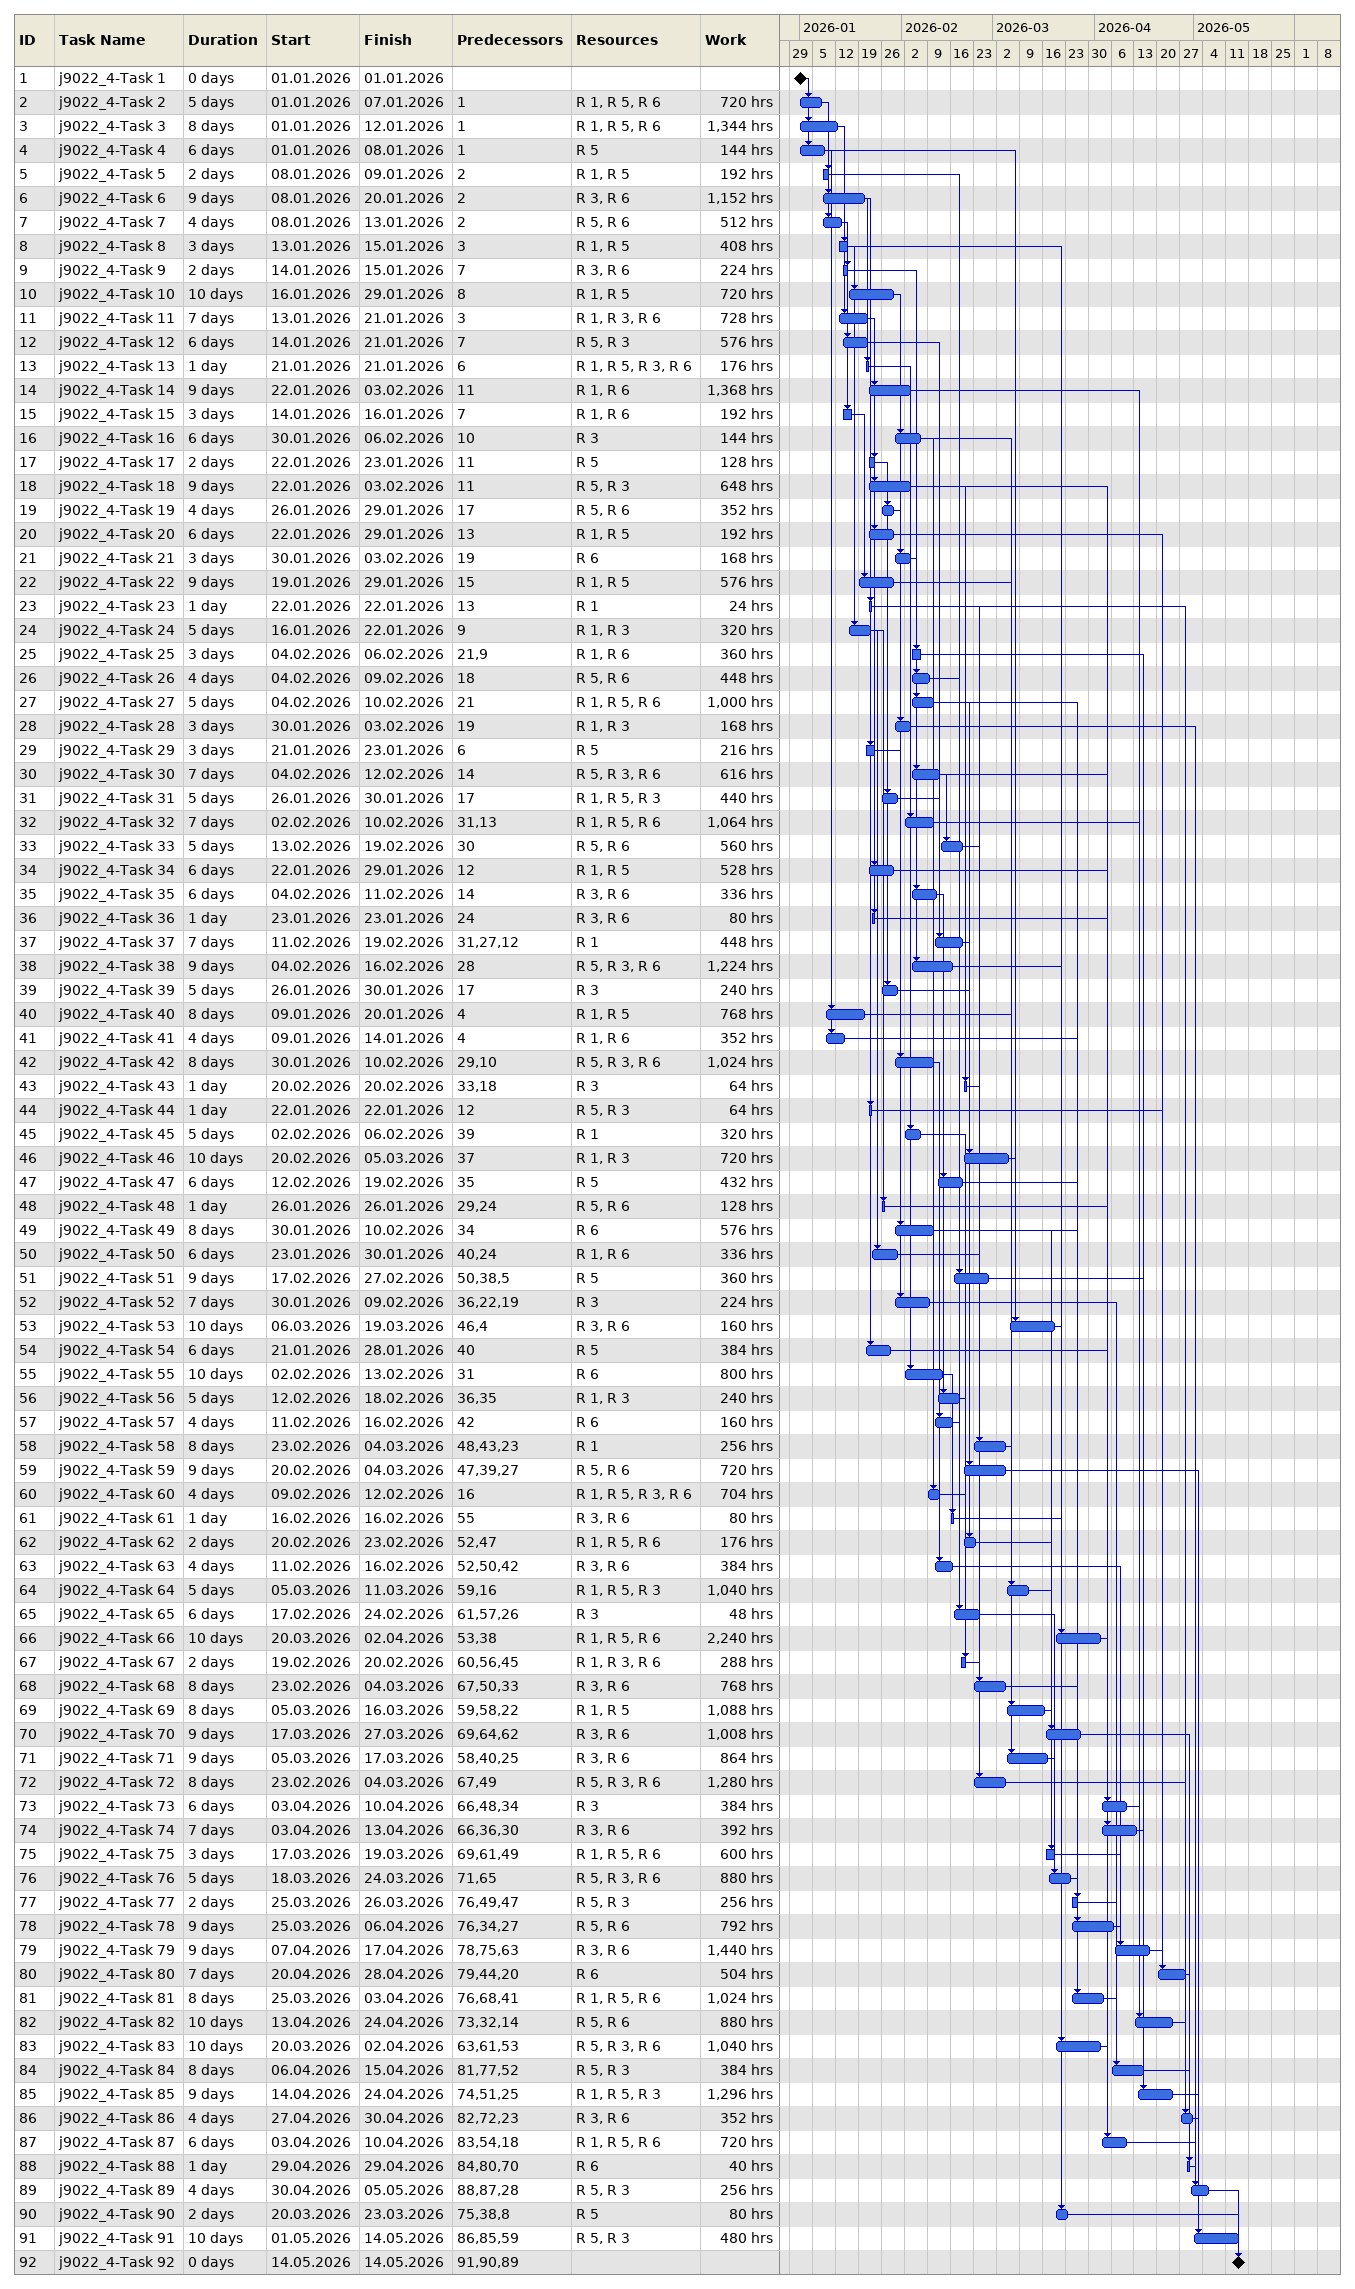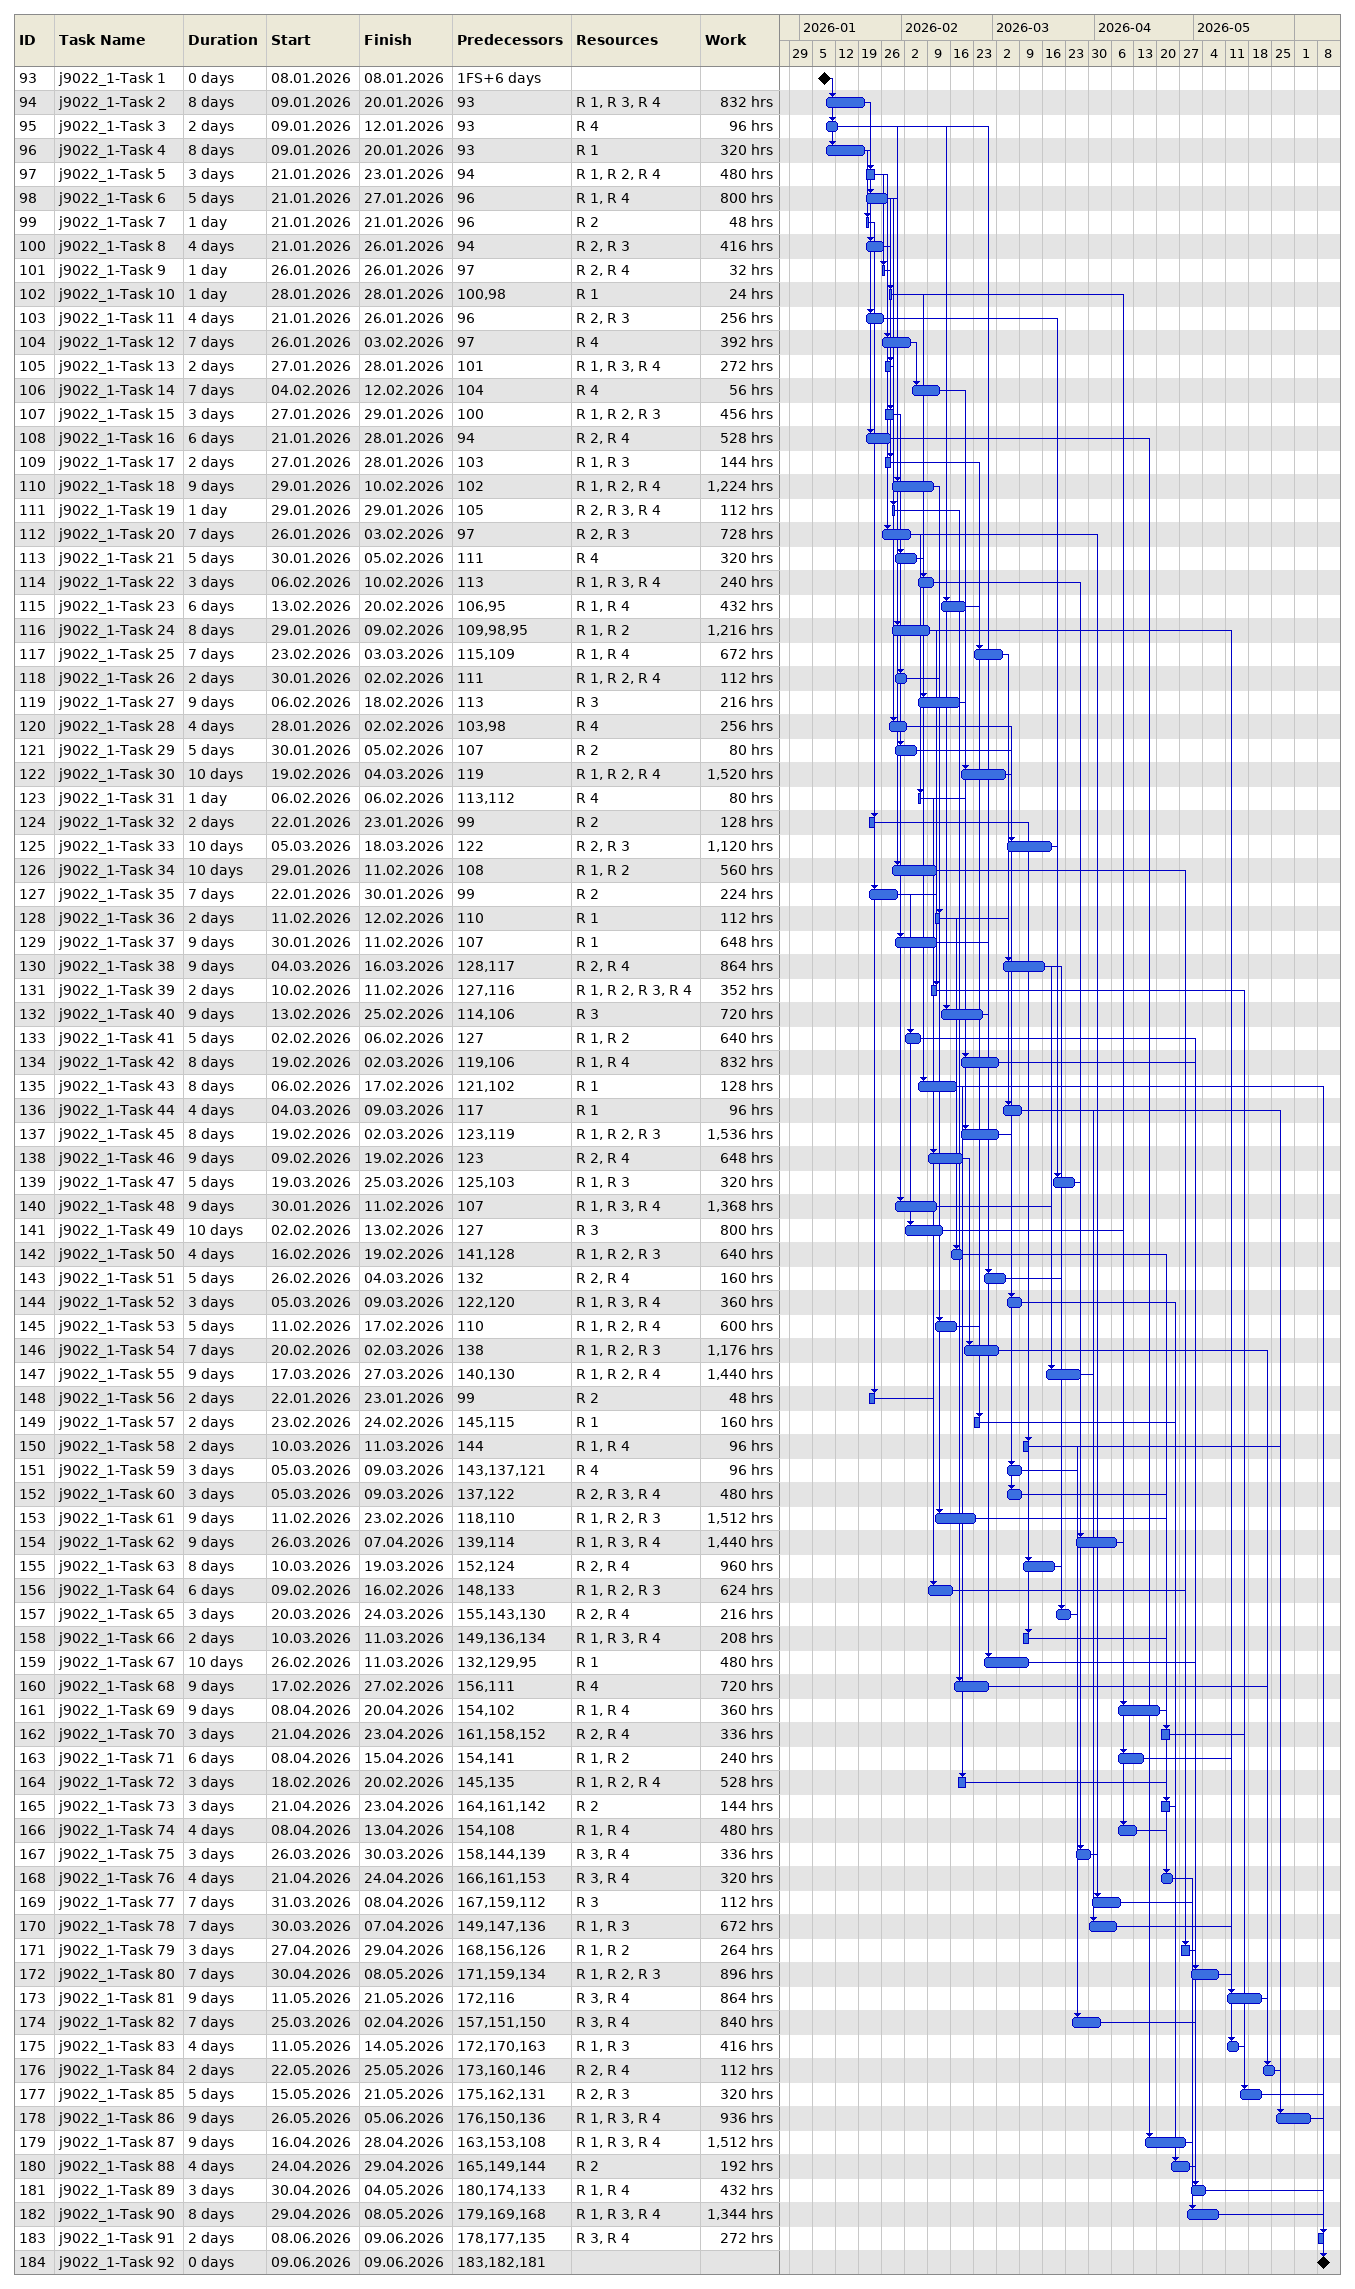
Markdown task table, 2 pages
| ID | Task | Duration | Start | Finish | Predecessors | Resources | Work (h) |
|---|---|---|---|---|---|---|---|
| 1 | j9022_4-Task 1 | 0d | 2026-01-01 | 2026-01-01 |  |  |  |
| 2 | j9022_4-Task 2 | 5d | 2026-01-01 | 2026-01-07 | 1 | R 1, R 5, R 6 | 720 |
| 3 | j9022_4-Task 3 | 8d | 2026-01-01 | 2026-01-12 | 1 | R 1, R 5, R 6 | 1344 |
| 4 | j9022_4-Task 4 | 6d | 2026-01-01 | 2026-01-08 | 1 | R 5 | 144 |
| 5 | j9022_4-Task 5 | 2d | 2026-01-08 | 2026-01-09 | 2 | R 1, R 5 | 192 |
| 6 | j9022_4-Task 6 | 9d | 2026-01-08 | 2026-01-20 | 2 | R 3, R 6 | 1152 |
| 7 | j9022_4-Task 7 | 4d | 2026-01-08 | 2026-01-13 | 2 | R 5, R 6 | 512 |
| 8 | j9022_4-Task 8 | 3d | 2026-01-13 | 2026-01-15 | 3 | R 1, R 5 | 408 |
| 9 | j9022_4-Task 9 | 2d | 2026-01-14 | 2026-01-15 | 7 | R 3, R 6 | 224 |
| 10 | j9022_4-Task 10 | 10d | 2026-01-16 | 2026-01-29 | 8 | R 1, R 5 | 720 |
| 11 | j9022_4-Task 11 | 7d | 2026-01-13 | 2026-01-21 | 3 | R 1, R 3, R 6 | 728 |
| 12 | j9022_4-Task 12 | 6d | 2026-01-14 | 2026-01-21 | 7 | R 5, R 3 | 576 |
| 13 | j9022_4-Task 13 | 1d | 2026-01-21 | 2026-01-21 | 6 | R 1, R 5, R 3, R 6 | 176 |
| 14 | j9022_4-Task 14 | 9d | 2026-01-22 | 2026-02-03 | 11 | R 1, R 6 | 1368 |
| 15 | j9022_4-Task 15 | 3d | 2026-01-14 | 2026-01-16 | 7 | R 1, R 6 | 192 |
| 16 | j9022_4-Task 16 | 6d | 2026-01-30 | 2026-02-06 | 10 | R 3 | 144 |
| 17 | j9022_4-Task 17 | 2d | 2026-01-22 | 2026-01-23 | 11 | R 5 | 128 |
| 18 | j9022_4-Task 18 | 9d | 2026-01-22 | 2026-02-03 | 11 | R 5, R 3 | 648 |
| 19 | j9022_4-Task 19 | 4d | 2026-01-26 | 2026-01-29 | 17 | R 5, R 6 | 352 |
| 20 | j9022_4-Task 20 | 6d | 2026-01-22 | 2026-01-29 | 13 | R 1, R 5 | 192 |
| 21 | j9022_4-Task 21 | 3d | 2026-01-30 | 2026-02-03 | 19 | R 6 | 168 |
| 22 | j9022_4-Task 22 | 9d | 2026-01-19 | 2026-01-29 | 15 | R 1, R 5 | 576 |
| 23 | j9022_4-Task 23 | 1d | 2026-01-22 | 2026-01-22 | 13 | R 1 | 24 |
| 24 | j9022_4-Task 24 | 5d | 2026-01-16 | 2026-01-22 | 9 | R 1, R 3 | 320 |
| 25 | j9022_4-Task 25 | 3d | 2026-02-04 | 2026-02-06 | 21, 9 | R 1, R 6 | 360 |
| 26 | j9022_4-Task 26 | 4d | 2026-02-04 | 2026-02-09 | 18 | R 5, R 6 | 448 |
| 27 | j9022_4-Task 27 | 5d | 2026-02-04 | 2026-02-10 | 21 | R 1, R 5, R 6 | 1000 |
| 28 | j9022_4-Task 28 | 3d | 2026-01-30 | 2026-02-03 | 19 | R 1, R 3 | 168 |
| 29 | j9022_4-Task 29 | 3d | 2026-01-21 | 2026-01-23 | 6 | R 5 | 216 |
| 30 | j9022_4-Task 30 | 7d | 2026-02-04 | 2026-02-12 | 14 | R 5, R 3, R 6 | 616 |
| 31 | j9022_4-Task 31 | 5d | 2026-01-26 | 2026-01-30 | 17 | R 1, R 5, R 3 | 440 |
| 32 | j9022_4-Task 32 | 7d | 2026-02-02 | 2026-02-10 | 31, 13 | R 1, R 5, R 6 | 1064 |
| 33 | j9022_4-Task 33 | 5d | 2026-02-13 | 2026-02-19 | 30 | R 5, R 6 | 560 |
| 34 | j9022_4-Task 34 | 6d | 2026-01-22 | 2026-01-29 | 12 | R 1, R 5 | 528 |
| 35 | j9022_4-Task 35 | 6d | 2026-02-04 | 2026-02-11 | 14 | R 3, R 6 | 336 |
| 36 | j9022_4-Task 36 | 1d | 2026-01-23 | 2026-01-23 | 24 | R 3, R 6 | 80 |
| 37 | j9022_4-Task 37 | 7d | 2026-02-11 | 2026-02-19 | 31, 27, 12 | R 1 | 448 |
| 38 | j9022_4-Task 38 | 9d | 2026-02-04 | 2026-02-16 | 28 | R 5, R 3, R 6 | 1224 |
| 39 | j9022_4-Task 39 | 5d | 2026-01-26 | 2026-01-30 | 17 | R 3 | 240 |
| 40 | j9022_4-Task 40 | 8d | 2026-01-09 | 2026-01-20 | 4 | R 1, R 5 | 768 |
| 41 | j9022_4-Task 41 | 4d | 2026-01-09 | 2026-01-14 | 4 | R 1, R 6 | 352 |
| 42 | j9022_4-Task 42 | 8d | 2026-01-30 | 2026-02-10 | 29, 10 | R 5, R 3, R 6 | 1024 |
| 43 | j9022_4-Task 43 | 1d | 2026-02-20 | 2026-02-20 | 33, 18 | R 3 | 64 |
| 44 | j9022_4-Task 44 | 1d | 2026-01-22 | 2026-01-22 | 12 | R 5, R 3 | 64 |
| 45 | j9022_4-Task 45 | 5d | 2026-02-02 | 2026-02-06 | 39 | R 1 | 320 |
| 46 | j9022_4-Task 46 | 10d | 2026-02-20 | 2026-03-05 | 37 | R 1, R 3 | 720 |
| 47 | j9022_4-Task 47 | 6d | 2026-02-12 | 2026-02-19 | 35 | R 5 | 432 |
| 48 | j9022_4-Task 48 | 1d | 2026-01-26 | 2026-01-26 | 29, 24 | R 5, R 6 | 128 |
| 49 | j9022_4-Task 49 | 8d | 2026-01-30 | 2026-02-10 | 34 | R 6 | 576 |
| 50 | j9022_4-Task 50 | 6d | 2026-01-23 | 2026-01-30 | 40, 24 | R 1, R 6 | 336 |
| 51 | j9022_4-Task 51 | 9d | 2026-02-17 | 2026-02-27 | 50, 38, 5 | R 5 | 360 |
| 52 | j9022_4-Task 52 | 7d | 2026-01-30 | 2026-02-09 | 36, 22, 19 | R 3 | 224 |
| 53 | j9022_4-Task 53 | 10d | 2026-03-06 | 2026-03-19 | 46, 4 | R 3, R 6 | 160 |
| 54 | j9022_4-Task 54 | 6d | 2026-01-21 | 2026-01-28 | 40 | R 5 | 384 |
| 55 | j9022_4-Task 55 | 10d | 2026-02-02 | 2026-02-13 | 31 | R 6 | 800 |
| 56 | j9022_4-Task 56 | 5d | 2026-02-12 | 2026-02-18 | 36, 35 | R 1, R 3 | 240 |
| 57 | j9022_4-Task 57 | 4d | 2026-02-11 | 2026-02-16 | 42 | R 6 | 160 |
| 58 | j9022_4-Task 58 | 8d | 2026-02-23 | 2026-03-04 | 48, 43, 23 | R 1 | 256 |
| 59 | j9022_4-Task 59 | 9d | 2026-02-20 | 2026-03-04 | 47, 39, 27 | R 5, R 6 | 720 |
| 60 | j9022_4-Task 60 | 4d | 2026-02-09 | 2026-02-12 | 16 | R 1, R 5, R 3, R 6 | 704 |
| 61 | j9022_4-Task 61 | 1d | 2026-02-16 | 2026-02-16 | 55 | R 3, R 6 | 80 |
| 62 | j9022_4-Task 62 | 2d | 2026-02-20 | 2026-02-23 | 52, 47 | R 1, R 5, R 6 | 176 |
| 63 | j9022_4-Task 63 | 4d | 2026-02-11 | 2026-02-16 | 52, 50, 42 | R 3, R 6 | 384 |
| 64 | j9022_4-Task 64 | 5d | 2026-03-05 | 2026-03-11 | 59, 16 | R 1, R 5, R 3 | 1040 |
| 65 | j9022_4-Task 65 | 6d | 2026-02-17 | 2026-02-24 | 61, 57, 26 | R 3 | 48 |
| 66 | j9022_4-Task 66 | 10d | 2026-03-20 | 2026-04-02 | 53, 38 | R 1, R 5, R 6 | 2240 |
| 67 | j9022_4-Task 67 | 2d | 2026-02-19 | 2026-02-20 | 60, 56, 45 | R 1, R 3, R 6 | 288 |
| 68 | j9022_4-Task 68 | 8d | 2026-02-23 | 2026-03-04 | 67, 50, 33 | R 3, R 6 | 768 |
| 69 | j9022_4-Task 69 | 8d | 2026-03-05 | 2026-03-16 | 59, 58, 22 | R 1, R 5 | 1088 |
| 70 | j9022_4-Task 70 | 9d | 2026-03-17 | 2026-03-27 | 69, 64, 62 | R 3, R 6 | 1008 |
| 71 | j9022_4-Task 71 | 9d | 2026-03-05 | 2026-03-17 | 58, 40, 25 | R 3, R 6 | 864 |
| 72 | j9022_4-Task 72 | 8d | 2026-02-23 | 2026-03-04 | 67, 49 | R 5, R 3, R 6 | 1280 |
| 73 | j9022_4-Task 73 | 6d | 2026-04-03 | 2026-04-10 | 66, 48, 34 | R 3 | 384 |
| 74 | j9022_4-Task 74 | 7d | 2026-04-03 | 2026-04-13 | 66, 36, 30 | R 3, R 6 | 392 |
| 75 | j9022_4-Task 75 | 3d | 2026-03-17 | 2026-03-19 | 69, 61, 49 | R 1, R 5, R 6 | 600 |
| 76 | j9022_4-Task 76 | 5d | 2026-03-18 | 2026-03-24 | 71, 65 | R 5, R 3, R 6 | 880 |
| 77 | j9022_4-Task 77 | 2d | 2026-03-25 | 2026-03-26 | 76, 49, 47 | R 5, R 3 | 256 |
| 78 | j9022_4-Task 78 | 9d | 2026-03-25 | 2026-04-06 | 76, 34, 27 | R 5, R 6 | 792 |
| 79 | j9022_4-Task 79 | 9d | 2026-04-07 | 2026-04-17 | 78, 75, 63 | R 3, R 6 | 1440 |
| 80 | j9022_4-Task 80 | 7d | 2026-04-20 | 2026-04-28 | 79, 44, 20 | R 6 | 504 |
| 81 | j9022_4-Task 81 | 8d | 2026-03-25 | 2026-04-03 | 76, 68, 41 | R 1, R 5, R 6 | 1024 |
| 82 | j9022_4-Task 82 | 10d | 2026-04-13 | 2026-04-24 | 73, 32, 14 | R 5, R 6 | 880 |
| 83 | j9022_4-Task 83 | 10d | 2026-03-20 | 2026-04-02 | 63, 61, 53 | R 5, R 3, R 6 | 1040 |
| 84 | j9022_4-Task 84 | 8d | 2026-04-06 | 2026-04-15 | 81, 77, 52 | R 5, R 3 | 384 |
| 85 | j9022_4-Task 85 | 9d | 2026-04-14 | 2026-04-24 | 74, 51, 25 | R 1, R 5, R 3 | 1296 |
| 86 | j9022_4-Task 86 | 4d | 2026-04-27 | 2026-04-30 | 82, 72, 23 | R 3, R 6 | 352 |
| 87 | j9022_4-Task 87 | 6d | 2026-04-03 | 2026-04-10 | 83, 54, 18 | R 1, R 5, R 6 | 720 |
| 88 | j9022_4-Task 88 | 1d | 2026-04-29 | 2026-04-29 | 84, 80, 70 | R 6 | 40 |
| 89 | j9022_4-Task 89 | 4d | 2026-04-30 | 2026-05-05 | 88, 87, 28 | R 5, R 3 | 256 |
| 90 | j9022_4-Task 90 | 2d | 2026-03-20 | 2026-03-23 | 75, 38, 8 | R 5 | 80 |
| 91 | j9022_4-Task 91 | 10d | 2026-05-01 | 2026-05-14 | 86, 85, 59 | R 5, R 3 | 480 |
| 92 | j9022_4-Task 92 | 0d | 2026-05-14 | 2026-05-14 | 91, 90, 89 |  |  |
| 93 | j9022_1-Task 1 | 0d | 2026-01-08 | 2026-01-08 | 1FS+6d |  |  |
| 94 | j9022_1-Task 2 | 8d | 2026-01-09 | 2026-01-20 | 93 | R 1, R 3, R 4 | 832 |
| 95 | j9022_1-Task 3 | 2d | 2026-01-09 | 2026-01-12 | 93 | R 4 | 96 |
| 96 | j9022_1-Task 4 | 8d | 2026-01-09 | 2026-01-20 | 93 | R 1 | 320 |
| 97 | j9022_1-Task 5 | 3d | 2026-01-21 | 2026-01-23 | 94 | R 1, R 2, R 4 | 480 |
| 98 | j9022_1-Task 6 | 5d | 2026-01-21 | 2026-01-27 | 96 | R 1, R 4 | 800 |
| 99 | j9022_1-Task 7 | 1d | 2026-01-21 | 2026-01-21 | 96 | R 2 | 48 |
| 100 | j9022_1-Task 8 | 4d | 2026-01-21 | 2026-01-26 | 94 | R 2, R 3 | 416 |
| 101 | j9022_1-Task 9 | 1d | 2026-01-26 | 2026-01-26 | 97 | R 2, R 4 | 32 |
| 102 | j9022_1-Task 10 | 1d | 2026-01-28 | 2026-01-28 | 100, 98 | R 1 | 24 |
| 103 | j9022_1-Task 11 | 4d | 2026-01-21 | 2026-01-26 | 96 | R 2, R 3 | 256 |
| 104 | j9022_1-Task 12 | 7d | 2026-01-26 | 2026-02-03 | 97 | R 4 | 392 |
| 105 | j9022_1-Task 13 | 2d | 2026-01-27 | 2026-01-28 | 101 | R 1, R 3, R 4 | 272 |
| 106 | j9022_1-Task 14 | 7d | 2026-02-04 | 2026-02-12 | 104 | R 4 | 56 |
| 107 | j9022_1-Task 15 | 3d | 2026-01-27 | 2026-01-29 | 100 | R 1, R 2, R 3 | 456 |
| 108 | j9022_1-Task 16 | 6d | 2026-01-21 | 2026-01-28 | 94 | R 2, R 4 | 528 |
| 109 | j9022_1-Task 17 | 2d | 2026-01-27 | 2026-01-28 | 103 | R 1, R 3 | 144 |
| 110 | j9022_1-Task 18 | 9d | 2026-01-29 | 2026-02-10 | 102 | R 1, R 2, R 4 | 1224 |
| 111 | j9022_1-Task 19 | 1d | 2026-01-29 | 2026-01-29 | 105 | R 2, R 3, R 4 | 112 |
| 112 | j9022_1-Task 20 | 7d | 2026-01-26 | 2026-02-03 | 97 | R 2, R 3 | 728 |
| 113 | j9022_1-Task 21 | 5d | 2026-01-30 | 2026-02-05 | 111 | R 4 | 320 |
| 114 | j9022_1-Task 22 | 3d | 2026-02-06 | 2026-02-10 | 113 | R 1, R 3, R 4 | 240 |
| 115 | j9022_1-Task 23 | 6d | 2026-02-13 | 2026-02-20 | 106, 95 | R 1, R 4 | 432 |
| 116 | j9022_1-Task 24 | 8d | 2026-01-29 | 2026-02-09 | 109, 98, 95 | R 1, R 2 | 1216 |
| 117 | j9022_1-Task 25 | 7d | 2026-02-23 | 2026-03-03 | 115, 109 | R 1, R 4 | 672 |
| 118 | j9022_1-Task 26 | 2d | 2026-01-30 | 2026-02-02 | 111 | R 1, R 2, R 4 | 112 |
| 119 | j9022_1-Task 27 | 9d | 2026-02-06 | 2026-02-18 | 113 | R 3 | 216 |
| 120 | j9022_1-Task 28 | 4d | 2026-01-28 | 2026-02-02 | 103, 98 | R 4 | 256 |
| 121 | j9022_1-Task 29 | 5d | 2026-01-30 | 2026-02-05 | 107 | R 2 | 80 |
| 122 | j9022_1-Task 30 | 10d | 2026-02-19 | 2026-03-04 | 119 | R 1, R 2, R 4 | 1520 |
| 123 | j9022_1-Task 31 | 1d | 2026-02-06 | 2026-02-06 | 113, 112 | R 4 | 80 |
| 124 | j9022_1-Task 32 | 2d | 2026-01-22 | 2026-01-23 | 99 | R 2 | 128 |
| 125 | j9022_1-Task 33 | 10d | 2026-03-05 | 2026-03-18 | 122 | R 2, R 3 | 1120 |
| 126 | j9022_1-Task 34 | 10d | 2026-01-29 | 2026-02-11 | 108 | R 1, R 2 | 560 |
| 127 | j9022_1-Task 35 | 7d | 2026-01-22 | 2026-01-30 | 99 | R 2 | 224 |
| 128 | j9022_1-Task 36 | 2d | 2026-02-11 | 2026-02-12 | 110 | R 1 | 112 |
| 129 | j9022_1-Task 37 | 9d | 2026-01-30 | 2026-02-11 | 107 | R 1 | 648 |
| 130 | j9022_1-Task 38 | 9d | 2026-03-04 | 2026-03-16 | 128, 117 | R 2, R 4 | 864 |
| 131 | j9022_1-Task 39 | 2d | 2026-02-10 | 2026-02-11 | 127, 116 | R 1, R 2, R 3, R 4 | 352 |
| 132 | j9022_1-Task 40 | 9d | 2026-02-13 | 2026-02-25 | 114, 106 | R 3 | 720 |
| 133 | j9022_1-Task 41 | 5d | 2026-02-02 | 2026-02-06 | 127 | R 1, R 2 | 640 |
| 134 | j9022_1-Task 42 | 8d | 2026-02-19 | 2026-03-02 | 119, 106 | R 1, R 4 | 832 |
| 135 | j9022_1-Task 43 | 8d | 2026-02-06 | 2026-02-17 | 121, 102 | R 1 | 128 |
| 136 | j9022_1-Task 44 | 4d | 2026-03-04 | 2026-03-09 | 117 | R 1 | 96 |
| 137 | j9022_1-Task 45 | 8d | 2026-02-19 | 2026-03-02 | 123, 119 | R 1, R 2, R 3 | 1536 |
| 138 | j9022_1-Task 46 | 9d | 2026-02-09 | 2026-02-19 | 123 | R 2, R 4 | 648 |
| 139 | j9022_1-Task 47 | 5d | 2026-03-19 | 2026-03-25 | 125, 103 | R 1, R 3 | 320 |
| 140 | j9022_1-Task 48 | 9d | 2026-01-30 | 2026-02-11 | 107 | R 1, R 3, R 4 | 1368 |
| 141 | j9022_1-Task 49 | 10d | 2026-02-02 | 2026-02-13 | 127 | R 3 | 800 |
| 142 | j9022_1-Task 50 | 4d | 2026-02-16 | 2026-02-19 | 141, 128 | R 1, R 2, R 3 | 640 |
| 143 | j9022_1-Task 51 | 5d | 2026-02-26 | 2026-03-04 | 132 | R 2, R 4 | 160 |
| 144 | j9022_1-Task 52 | 3d | 2026-03-05 | 2026-03-09 | 122, 120 | R 1, R 3, R 4 | 360 |
| 145 | j9022_1-Task 53 | 5d | 2026-02-11 | 2026-02-17 | 110 | R 1, R 2, R 4 | 600 |
| 146 | j9022_1-Task 54 | 7d | 2026-02-20 | 2026-03-02 | 138 | R 1, R 2, R 3 | 1176 |
| 147 | j9022_1-Task 55 | 9d | 2026-03-17 | 2026-03-27 | 140, 130 | R 1, R 2, R 4 | 1440 |
| 148 | j9022_1-Task 56 | 2d | 2026-01-22 | 2026-01-23 | 99 | R 2 | 48 |
| 149 | j9022_1-Task 57 | 2d | 2026-02-23 | 2026-02-24 | 145, 115 | R 1 | 160 |
| 150 | j9022_1-Task 58 | 2d | 2026-03-10 | 2026-03-11 | 144 | R 1, R 4 | 96 |
| 151 | j9022_1-Task 59 | 3d | 2026-03-05 | 2026-03-09 | 143, 137, 121 | R 4 | 96 |
| 152 | j9022_1-Task 60 | 3d | 2026-03-05 | 2026-03-09 | 137, 122 | R 2, R 3, R 4 | 480 |
| 153 | j9022_1-Task 61 | 9d | 2026-02-11 | 2026-02-23 | 118, 110 | R 1, R 2, R 3 | 1512 |
| 154 | j9022_1-Task 62 | 9d | 2026-03-26 | 2026-04-07 | 139, 114 | R 1, R 3, R 4 | 1440 |
| 155 | j9022_1-Task 63 | 8d | 2026-03-10 | 2026-03-19 | 152, 124 | R 2, R 4 | 960 |
| 156 | j9022_1-Task 64 | 6d | 2026-02-09 | 2026-02-16 | 148, 133 | R 1, R 2, R 3 | 624 |
| 157 | j9022_1-Task 65 | 3d | 2026-03-20 | 2026-03-24 | 155, 143, 130 | R 2, R 4 | 216 |
| 158 | j9022_1-Task 66 | 2d | 2026-03-10 | 2026-03-11 | 149, 136, 134 | R 1, R 3, R 4 | 208 |
| 159 | j9022_1-Task 67 | 10d | 2026-02-26 | 2026-03-11 | 132, 129, 95 | R 1 | 480 |
| 160 | j9022_1-Task 68 | 9d | 2026-02-17 | 2026-02-27 | 156, 111 | R 4 | 720 |
| 161 | j9022_1-Task 69 | 9d | 2026-04-08 | 2026-04-20 | 154, 102 | R 1, R 4 | 360 |
| 162 | j9022_1-Task 70 | 3d | 2026-04-21 | 2026-04-23 | 161, 158, 152 | R 2, R 4 | 336 |
| 163 | j9022_1-Task 71 | 6d | 2026-04-08 | 2026-04-15 | 154, 141 | R 1, R 2 | 240 |
| 164 | j9022_1-Task 72 | 3d | 2026-02-18 | 2026-02-20 | 145, 135 | R 1, R 2, R 4 | 528 |
| 165 | j9022_1-Task 73 | 3d | 2026-04-21 | 2026-04-23 | 164, 161, 142 | R 2 | 144 |
| 166 | j9022_1-Task 74 | 4d | 2026-04-08 | 2026-04-13 | 154, 108 | R 1, R 4 | 480 |
| 167 | j9022_1-Task 75 | 3d | 2026-03-26 | 2026-03-30 | 158, 144, 139 | R 3, R 4 | 336 |
| 168 | j9022_1-Task 76 | 4d | 2026-04-21 | 2026-04-24 | 166, 161, 153 | R 3, R 4 | 320 |
| 169 | j9022_1-Task 77 | 7d | 2026-03-31 | 2026-04-08 | 167, 159, 112 | R 3 | 112 |
| 170 | j9022_1-Task 78 | 7d | 2026-03-30 | 2026-04-07 | 149, 147, 136 | R 1, R 3 | 672 |
| 171 | j9022_1-Task 79 | 3d | 2026-04-27 | 2026-04-29 | 168, 156, 126 | R 1, R 2 | 264 |
| 172 | j9022_1-Task 80 | 7d | 2026-04-30 | 2026-05-08 | 171, 159, 134 | R 1, R 2, R 3 | 896 |
| 173 | j9022_1-Task 81 | 9d | 2026-05-11 | 2026-05-21 | 172, 116 | R 3, R 4 | 864 |
| 174 | j9022_1-Task 82 | 7d | 2026-03-25 | 2026-04-02 | 157, 151, 150 | R 3, R 4 | 840 |
| 175 | j9022_1-Task 83 | 4d | 2026-05-11 | 2026-05-14 | 172, 170, 163 | R 1, R 3 | 416 |
| 176 | j9022_1-Task 84 | 2d | 2026-05-22 | 2026-05-25 | 173, 160, 146 | R 2, R 4 | 112 |
| 177 | j9022_1-Task 85 | 5d | 2026-05-15 | 2026-05-21 | 175, 162, 131 | R 2, R 3 | 320 |
| 178 | j9022_1-Task 86 | 9d | 2026-05-26 | 2026-06-05 | 176, 150, 136 | R 1, R 3, R 4 | 936 |
| 179 | j9022_1-Task 87 | 9d | 2026-04-16 | 2026-04-28 | 163, 153, 108 | R 1, R 3, R 4 | 1512 |
| 180 | j9022_1-Task 88 | 4d | 2026-04-24 | 2026-04-29 | 165, 149, 144 | R 2 | 192 |
| 181 | j9022_1-Task 89 | 3d | 2026-04-30 | 2026-05-04 | 180, 174, 133 | R 1, R 4 | 432 |
| 182 | j9022_1-Task 90 | 8d | 2026-04-29 | 2026-05-08 | 179, 169, 168 | R 1, R 3, R 4 | 1344 |
| 183 | j9022_1-Task 91 | 2d | 2026-06-08 | 2026-06-09 | 178, 177, 135 | R 3, R 4 | 272 |
| 184 | j9022_1-Task 92 | 0d | 2026-06-09 | 2026-06-09 | 183, 182, 181 |  |  |
